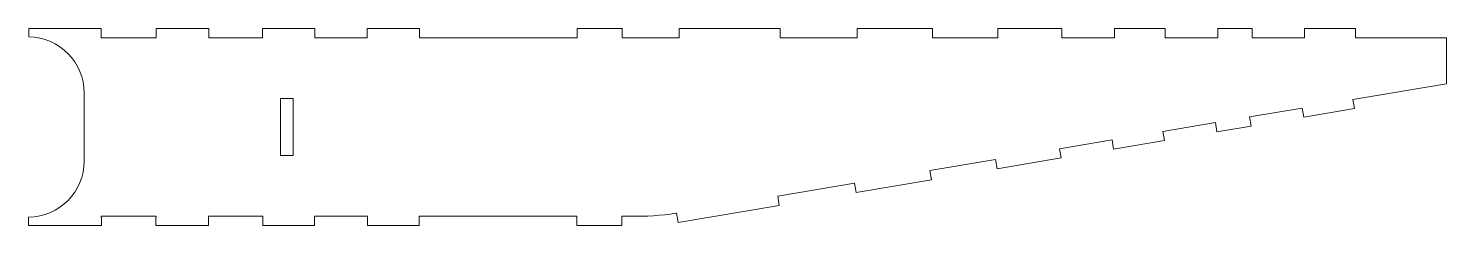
# Model space of a CAD drawing. Header units: millimetres. Extents: x 3 to 508, y 6 to 76.
import ezdxf

# ---------------------------------------------------------------- set-up
doc = ezdxf.new("R2010")
doc.units = ezdxf.units.MM

msp = doc.modelspace()

# ---------------------------------------------------------------- linework, layer by layer
at = {"color": 7, "linetype": 'Continuous', "lineweight": 15}
for p, q in [((3.54, 72.99), (3.54, 75.99)), ((29.29, 75.99), (3.54, 75.99)), ((29.29, 75.99), (29.29, 72.69)), ((48.89, 72.69), (48.89, 75.99)), ((67.59, 75.99), (48.89, 75.99)), ((67.59, 72.69), (67.59, 75.99)), ((86.59, 75.99), (86.59, 72.69)), ((105.23, 75.99), (86.59, 75.99)), ((105.23, 72.69), (105.23, 75.99)), ((123.86, 75.99), (123.86, 72.69)), ((142.49, 75.99), (123.86, 75.99)), ((142.49, 72.69), (142.49, 75.99)), ((198.54, 72.69), (198.54, 75.99)), ((214.54, 75.99), (198.54, 75.99)), ((214.54, 72.69), (214.54, 75.99)), ((234.77, 72.69), (234.77, 75.99)), ((270.71, 75.99), (234.77, 75.99)), ((270.71, 72.69), (270.71, 75.99)), ((298.07, 72.69), (298.07, 75.99)), ((324.83, 75.99), (298.07, 75.99)), ((324.83, 72.69), (324.83, 75.99)), ((348.17, 72.69), (348.17, 75.99)), ((370.92, 75.99), (348.17, 75.99)), ((370.92, 72.69), (370.92, 75.99)), ((389.59, 72.69), (389.59, 75.99)), ((407.66, 75.99), (389.59, 75.99)), ((407.66, 72.69), (407.66, 75.99)), ((426.33, 72.69), (426.33, 75.99)), ((438.51, 75.99), (426.33, 75.99)), ((438.51, 72.69), (438.51, 75.99)), ((457.18, 72.69), (457.18, 75.99)), ((475.25, 75.99), (457.18, 75.99)), ((475.25, 72.69), (475.25, 75.99)), ((48.89, 72.69), (29.29, 72.69)), ((86.59, 72.69), (67.59, 72.69)), ((123.86, 72.69), (105.23, 72.69)), ((198.54, 72.69), (142.49, 72.69)), ((234.77, 72.69), (214.54, 72.69)), ((298.07, 72.69), (270.71, 72.69)), ((348.17, 72.69), (324.83, 72.69)), ((389.59, 72.69), (370.92, 72.69)), ((426.33, 72.69), (407.66, 72.69)), ((457.18, 72.69), (438.51, 72.69)), ((507.7, 72.69), (475.25, 72.69)), ((507.7, 72.69), (507.7, 56.35)), ((507.7, 56.35), (474.39, 50.76)), ((23.24, 52.99), (23.24, 28.99)), ((93.07, 51.14), (97.59, 51.14)), ((93.07, 30.84), (93.07, 51.14)), ((97.59, 51.14), (97.59, 30.84)), ((474.39, 50.76), (474.94, 47.51)), ((456.32, 47.73), (437.65, 44.6)), ((456.32, 47.73), (456.87, 44.47)), ((456.87, 44.47), (474.94, 47.51)), ((425.47, 42.55), (406.8, 39.42)), ((425.47, 42.55), (426.02, 39.3)), ((426.02, 39.3), (438.2, 41.34)), ((437.65, 44.6), (438.2, 41.34)), ((388.73, 36.38), (370.06, 33.25)), ((388.73, 36.38), (389.27, 33.13)), ((389.27, 33.13), (407.35, 36.16)), ((406.8, 39.42), (407.35, 36.16)), ((97.59, 30.84), (93.07, 30.84)), ((370.06, 33.25), (370.61, 30)), ((347.31, 29.43), (323.97, 25.51)), ((323.97, 25.51), (324.51, 22.26)), ((347.31, 29.43), (347.86, 26.18)), ((347.86, 26.18), (370.61, 30)), ((297.2, 21.02), (269.85, 16.43)), ((297.2, 21.02), (297.75, 17.77)), ((297.75, 17.77), (324.51, 22.26)), ((269.85, 16.43), (270.39, 13.17)), ((233.91, 10.4), (233.62, 10.35)), ((233.62, 10.35), (233.62, 10.35)), ((233.91, 10.4), (234.46, 7.14)), ((234.46, 7.14), (270.39, 13.17)), ((3.39, 8.99), (3.39, 5.99)), ((3.39, 8.99), (3.54, 8.99)), ((3.39, 5.99), (29.44, 5.99)), ((3.54, 8.99), (3.54, 9)), ((29.29, 9.29), (48.89, 9.29)), ((29.29, 8.99), (29.29, 9.29)), ((29.29, 8.99), (29.44, 8.99)), ((29.44, 5.99), (29.44, 8.99)), ((48.74, 8.99), (48.74, 5.99)), ((48.74, 8.99), (48.89, 8.99)), ((48.74, 5.99), (67.44, 5.99)), ((48.89, 8.99), (48.89, 9.29)), ((67.44, 9.29), (86.74, 9.29)), ((67.44, 9.29), (67.44, 5.99)), ((86.74, 9.29), (86.74, 5.99)), ((86.74, 5.99), (105.08, 5.99)), ((105.08, 9.29), (124.01, 9.29)), ((105.08, 5.99), (105.08, 9.29)), ((124.01, 9.29), (124.01, 5.99)), ((124.01, 5.99), (142.35, 5.99)), ((142.35, 9.29), (198.39, 9.29)), ((142.35, 5.99), (142.35, 9.29)), ((198.39, 9.29), (198.39, 5.99)), ((198.39, 5.99), (214.39, 5.99)), ((214.39, 9.29), (217.7, 9.29)), ((214.39, 9.29), (214.39, 5.99))]:
    msp.add_line(p, q, dxfattribs=at)
for centre, radius, start, end in [((3.24, 52.99), 20, 0, 89.1405), ((3.24, 28.99), 20, 270.8595, 0), ((219.36, 104.99), 95.71, 269.0046, 278.5627)]:
    msp.add_arc(centre, radius, start, end, dxfattribs=at)

doc.saveas('drawing.dxf')
